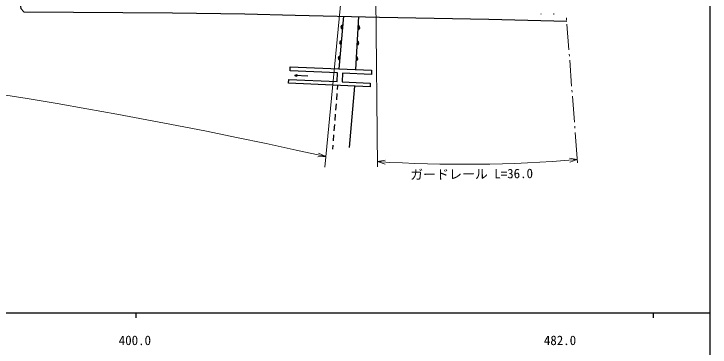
# Model space of a CAD drawing. Units: millimetres, scale not verified. Extents: x 40000 to 680000, y 20000 to 380000.
# Drawn here: x 444468 to 579000, y 198357 to 262789 of the extents above; entities that cross this region are included whole.
import ezdxf
from ezdxf.enums import TextEntityAlignment as Align

# ---------------------------------------------------------------- set-up
doc = ezdxf.new("R2010")
doc.units = ezdxf.units.MM
doc.header["$LTSCALE"] = 1000
for name, color, linetype, lineweight in [('M-BGD', 7, 'Continuous', 25), ('M-BMK-HTXT', 7, 'Continuous', 13), ('M-STR-HTXT', 7, 'Continuous', 13), ('M-TTL-BAND', 7, 'Continuous', 25)]:
    doc.layers.add(name, color=color, linetype=linetype, lineweight=lineweight)
doc.styles.add('ＭＳ ゴシック', font='')
doc.styles.get('ＭＳ ゴシック').set_extended_font_data('MS Gothic')

msp = doc.modelspace()

# ---------------------------------------------------------------- linework, layer by layer
at = {"layer": 'M-BGD'}
for p, q in [((546374, 262769), (546274, 262771)), ((548873, 262712), (548773, 262714)), ((508145, 262330), (507261, 252166)), ((510522, 252028), (511154, 262259)), ((498744, 250906), (499131, 251067)), ((501238, 250734), (498744, 250906)), ((499105, 250693), (498744, 250906)), ((499131, 251067), (499105, 250693)), ((506934, 249687), (507005, 251370)), ((507973, 251329), (507901, 249642)), ((497579, 250124), (506934, 249687)), ((507000, 248969), (506937, 248182)), ((509331, 236940), (510336, 248813)), ((506874, 247384), (506779, 246188)), ((506715, 245391), (506620, 244194)), ((506557, 243397), (506462, 242201)), ((506398, 241403), (506303, 240207)), ((506240, 239409), (506145, 238213)), ((506081, 237416), (506019, 236629))]:
    msp.add_line(p, q, dxfattribs=at)
for points in [[(445321, 266600), (445796, 263809), (446411, 263218), (475123, 263006), (489069, 262814), (498808, 262552), (515136, 262164), (536251, 261789), (551294, 261406)], [(507005, 251370), (497826, 251759), (497860, 252565)], [(497860, 252565), (513590, 251898), (513556, 251092), (507973, 251329)], [(507901, 249642), (513320, 249389), (513287, 248675), (497546, 249410), (497579, 250124)]]:
    msp.add_lwpolyline(points, dxfattribs=at)
for centre, radius, start, end in [((508017, 260232), 354, 93.82493, 256.23011), ((508017, 260232), 283, 96.04897, 254.00607), ((508017, 260232), 212, 99.79529, 250.25974), ((508017, 260232), 142, 107.50702, 242.54801), ((508017, 260232), 100, 117.82469, 232.23035), ((510969, 260141), 354, 275.2611, 77.66628), ((510969, 260141), 283, 277.48514, 75.44224), ((510969, 260141), 212, 281.23147, 71.69592), ((510969, 260141), 142, 288.9432, 63.98419), ((510969, 260141), 100, 299.26086, 53.66652), ((507757, 257243), 354, 93.82493, 256.23011), ((507757, 257243), 283, 96.04897, 254.00607), ((507757, 257243), 212, 99.79529, 250.25974), ((507757, 257243), 142, 107.50702, 242.54801), ((507757, 257243), 100, 117.82469, 232.23035), ((510784, 257147), 354, 275.2611, 77.66628), ((510784, 257147), 283, 277.48514, 75.44224), ((510784, 257147), 212, 281.23147, 71.69592), ((510784, 257147), 142, 288.9432, 63.98419), ((510784, 257147), 100, 299.26086, 53.66652), ((507497, 254255), 354, 93.82493, 256.23011), ((507497, 254255), 283, 96.04897, 254.00607), ((507497, 254255), 212, 99.79529, 250.25974), ((507497, 254255), 142, 107.50702, 242.54801), ((507497, 254255), 100, 117.82469, 232.23035), ((510599, 254152), 354, 275.2611, 77.66628), ((510599, 254152), 283, 277.48514, 75.44224), ((510599, 254152), 212, 281.23147, 71.69592), ((510599, 254152), 142, 288.9432, 63.98419), ((510599, 254152), 100, 299.26086, 53.66652)]:
    msp.add_arc(centre, radius, start, end, dxfattribs=at)
at = {"layer": 'M-BMK-HTXT'}
for p, q in [((551248, 262009), (551279, 261610)), ((551339, 260813), (551720, 255827)), ((551780, 255029), (551811, 254631)), ((551872, 253833), (552252, 248847)), ((552313, 248050), (552343, 247651)), ((552404, 246853), (552784, 241868)), ((552845, 241070), (552875, 240671)), ((552936, 239873), (553387, 233965))]:
    msp.add_line(p, q, dxfattribs=at)
at = {"layer": 'M-STR-HTXT'}
for p, q in [((514362, 267280), (514722, 233226)), ((507697, 266079), (504545, 233158)), ((504740, 235191), (503358, 235886)), ((504740, 235191), (503194, 235154)), ((514711, 234226), (516232, 234505)), ((514711, 234226), (516185, 233757)), ((553336, 234634), (551810, 234881)), ((553336, 234634), (551873, 234134))]:
    msp.add_line(p, q, dxfattribs=at)
for centre, radius, start, end in [((284013, -747294), 1006974, 77.33808, 98.72522), ((531275, 494756), 261056, 266.36212, 274.84755)]:
    msp.add_arc(centre, radius, start, end, dxfattribs=at)
at = {"layer": 'M-TTL-BAND'}
for p, q in [((579000, 20000), (579000, 370000)), ((40000, 205000), (579000, 205000)), ((468000, 205000), (468000, 204000)), ((568000, 205000), (568000, 204000))]:
    msp.add_line(p, q, dxfattribs=at)

# ---------------------------------------------------------------- texts
at = {"layer": 'M-STR-HTXT', "style": 'ＭＳ ゴシック'}
msp.add_text('ガードレール L=36.0', height=1833, rotation=0.605, dxfattribs=at).set_placement((532931, 230365), align=Align.BOTTOM_CENTER)
at = {"layer": 'M-TTL-BAND', "style": 'ＭＳ ゴシック'}
for s, p in [('400.0', (467844, 198195)), ('482.0', (550000, 198195))]:
    msp.add_text(s, height=1833, dxfattribs=at).set_placement(p, align=Align.BOTTOM_CENTER)

doc.saveas('drawing.dxf')
